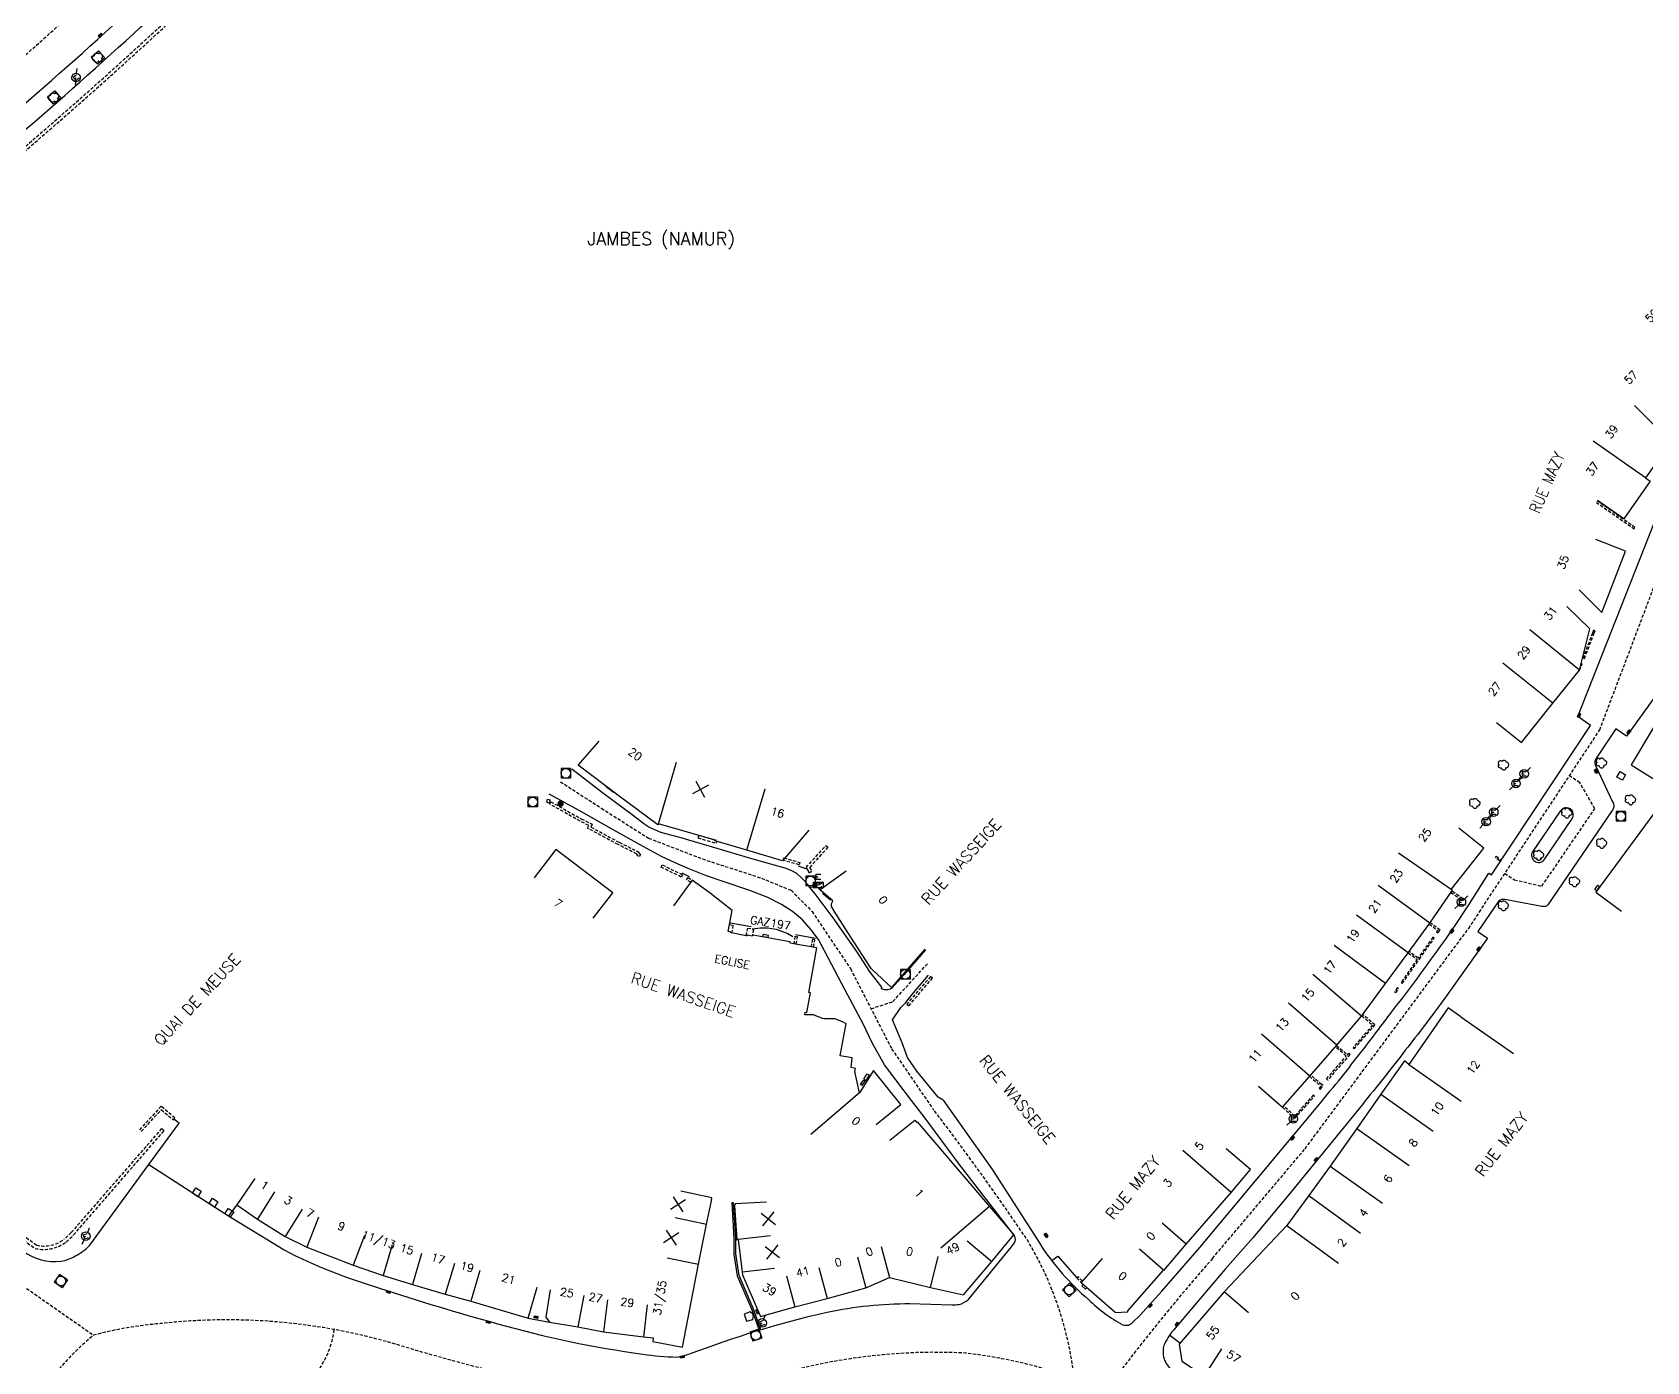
# Model space of a CAD drawing. Header units: millimetres. Extents: x 185000 to 186002, y 127000 to 128000.
# Drawn here: x 185367.4 to 185619.6, y 127562.5 to 127770 of the extents above; entities that cross this region are included whole.
import ezdxf
from ezdxf.enums import TextEntityAlignment as Align

# ---------------------------------------------------------------- set-up
doc = ezdxf.new("R2010")
doc.units = ezdxf.units.MM
doc.linetypes.add('DASHED', pattern=[0.75, 0.5, -0.25])
doc.layers.get('0').update_dxf_attribs({"linetype": 'CONTINUOUS'})
for name, color, linetype in [('W0001', 6, 'DASHED'), ('W0008', 7, 'CONTINUOUS'), ('W0100', 7, 'CONTINUOUS'), ('W0105', 7, 'CONTINUOUS'), ('W0112', 1, 'DASHED'), ('W0300', 7, 'CONTINUOUS'), ('W0334', 7, 'CONTINUOUS'), ('W0400', 7, 'CONTINUOUS'), ('W0420', 7, 'CONTINUOUS'), ('W0430', 7, 'CONTINUOUS'), ('W0471', 7, 'CONTINUOUS'), ('W0980', 7, 'CONTINUOUS'), ('W0984', 7, 'CONTINUOUS'), ('W0989', 7, 'CONTINUOUS'), ('W0991', 7, 'CONTINUOUS'), ('W1102', 7, 'CONTINUOUS'), ('W1473', 7, 'CONTINUOUS')]:
    doc.layers.add(name, color=color, linetype=linetype)
doc.styles.get("Standard").update_dxf_attribs({"font": 'romans.shx', "width": 0.85})

# ---------------------------------------------------------------- blocks, each defined once
blk = doc.blocks.new('T471')
for p, q in [((-0.333334, 0.333334), (-0.333334, -0.333334)), ((-0.333334, 0.333334), (0.333334, 0.333334)), ((-0.333334, 0), (0, 0)), ((0.500001, 0.500001), (1.000002, 1.000002)), ((-0.500001, -0.500001), (-1.000002, -1.000002)), ((-0.333334, -0.333334), (0.333334, -0.333334))]:
    blk.add_line(p, q)
blk.add_ellipse((0, 0), major_axis=(0.471405, 0.471405), ratio=1, start_param=5.4977871438, end_param=11.780972451)
blk = doc.blocks.new('T400')
for p, q in [((-0.15, 0.3), (0.15, 0.3)), ((-0.15, -0.25), (-0.15, 0.3)), ((-0.15, 0.15), (0.15, 0.15)), ((-0.15, 0), (0.15, 0)), ((0.15, 0.3), (0.15, -0.25)), ((-0.15, -0.15), (0.15, -0.15)), ((-0.15, -0.25), (-0.15, -0.3)), ((-0.15, -0.3), (0.15, -0.3)), ((0.15, -0.3), (0.15, -0.25))]:
    blk.add_line(p, q)
blk = doc.blocks.new('T300')
for p, q in [((-0.8, 0.51), (-0.86, 0.34)), ((-0.86, 0.34), (-0.86, 0.17)), ((-0.86, 0.17), (-0.74, 0.06)), ((-0.69, 0.63), (-0.8, 0.51)), ((-0.8, -0.06), (-0.74, 0.06)), ((-0.74, 0.06), (-0.69, 0.11)), ((-0.57, 0.69), (-0.69, 0.63)), ((-0.46, 0.69), (-0.57, 0.69)), ((-0.29, 0.63), (-0.46, 0.69)), ((-0.29, 0.63), (-0.17, 0.74)), ((-0.23, 0.57), (-0.29, 0.63)), ((-0.17, 0.74), (-0.06, 0.8)), ((-0.06, 0.8), (0.06, 0.8)), ((0.06, 0.8), (0.23, 0.74)), ((0.23, 0.74), (0.34, 0.63)), ((0.34, 0.63), (0.4, 0.51)), ((0.46, 0.46), (0.34, 0.46)), ((0.4, 0.51), (0.4, 0.46)), ((0.57, 0.4), (0.46, 0.46)), ((0.57, 0.4), (0.69, 0.29)), ((0.69, 0.29), (0.74, 0.17)), ((0.74, 0.06), (0.69, -0.17)), ((0.74, 0.17), (0.74, 0.06)), ((-0.8, -0.17), (-0.8, -0.06)), ((-0.8, -0.23), (-0.8, -0.17)), ((-0.74, -0.34), (-0.8, -0.23)), ((-0.69, -0.4), (-0.74, -0.34)), ((-0.51, -0.46), (-0.69, -0.4)), ((-0.4, -0.46), (-0.51, -0.46)), ((-0.4, -0.46), (-0.34, -0.46)), ((-0.34, -0.46), (-0.34, -0.4)), ((-0.34, -0.51), (-0.34, -0.46)), ((-0.29, -0.63), (-0.34, -0.51)), ((-0.17, -0.74), (-0.29, -0.63)), ((-0.06, -0.8), (-0.17, -0.74)), ((0.06, -0.8), (-0.06, -0.8)), ((0.17, -0.74), (0.06, -0.8)), ((0.23, -0.69), (0.17, -0.74)), ((0.29, -0.46), (0.23, -0.46)), ((0.29, -0.63), (0.23, -0.69)), ((0.46, -0.4), (0.29, -0.46)), ((0.34, -0.51), (0.29, -0.63)), ((0.34, -0.51), (0.34, -0.46)), ((0.57, -0.34), (0.46, -0.4)), ((0.63, -0.29), (0.57, -0.34)), ((0.69, -0.17), (0.63, -0.29))]:
    blk.add_line(p, q)
blk = doc.blocks.new('t112o')
at = {"color": 0, "linetype": 'Continuous'}
for p, q in [((-0.5, 0.5), (0.5, 0.5)), ((-0.5, -0.5), (-0.5, 0.5)), ((0.5, 0.5), (0.5, -0.5)), ((0.5, -0.5), (-0.5, -0.5))]:
    blk.add_line(p, q, dxfattribs=at)
blk = doc.blocks.new('T420')
for p, q in [((0.75, 0.75), (-0.75, 0.75)), ((-0.75, 0.75), (-0.75, -0.75)), ((0.75, 0.75), (0.75, -0.75)), ((0.75, -0.75), (-0.75, -0.75))]:
    blk.add_line(p, q)
blk.add_ellipse((0, 0), major_axis=(-0.53, 0.53), ratio=1, start_param=3.926991, end_param=10.210176)
blk = doc.blocks.new('t991o')
at = {"color": 0, "linetype": 'Continuous'}
for p, q in [((-1, 1), (1, -1)), ((-1, -1), (1, 1))]:
    blk.add_line(p, q, dxfattribs=at)
blk = doc.blocks.new('T430')
at = {"flags": 128}
for points in [[(0.8, 0.8), (-0.8, 0.8)], [(-0.8, 0.8), (-0.8, 0)], [(0.8, 0.8), (-0.8, 0)], [(-0.8, 0), (0.8, 0)], [(-0.4, 2.1), (0.4, 2.1)], [(-0.4, 2.1), (-0.4, 1.3)], [(-0.4, 1.7), (0, 1.7)], [(-0.4, 1.3), (0.4, 1.3)], [(0.8, 0), (0.8, 0.8)]]:
    blk.add_lwpolyline(points, dxfattribs=at)
blk = doc.blocks.new('T1473')
at = {"color": 0, "linetype": 'Continuous', "const_width": 0.5, "flags": 128}
blk.add_lwpolyline([(-0.25, 0, 1), (0.25, 0, 1)], format="xyb", close=True, dxfattribs=at)

msp = doc.modelspace()

# ---------------------------------------------------------------- linework, layer by layer
at = {"layer": 'W0001'}
for points in [[(185551.8, 127578.6), (185566.26, 127595.71), (185591.82, 127630.13), (185612.29, 127661.12), (185636.43, 127724.75), (185649.69, 127760.94), (185653.36, 127770.4), (185657.14, 127778.09), (185660.69, 127783.76), (185666.02, 127790.39), (185670.87, 127795.83), (185677.85, 127803.04), (185697.02, 127819.48), (185729.45, 127843.25), (185788.85, 127886.9), (185798.2, 127892.93), (185831.93, 127914.57), (185850.27, 127926.87), (185866.13, 127938.82), (185895.71, 127962.12), (185943.16, 127999.35)], [(185449.95, 127653.03), (185456.36, 127648.88), (185463.71, 127644.22), (185472.12, 127640.98), (185481.34, 127637.97), (185485.97, 127636.07), (185489.26, 127632.78), (185495.23, 127623.85), (185501.68, 127611.33), (185508.24, 127601.76)], [(185597.49, 127638.71), (185598.97, 127637.73), (185603.25, 127636.71), (185611.51, 127648.81), (185609.2, 127652.88), (185607.57, 127653.96)], [(185498.46, 127617.59), (185501.88, 127618.7), (185507.35, 127624.7)]]:
    msp.add_lwpolyline(points, dxfattribs=at)
msp.add_lwpolyline([(185257.85, 127683.7, -0.043816), (185285.59, 127707.46, -0.003371), (185324.56, 127734.95, 0.017269), (185357.31, 127758.66, 0.015599), (185394.64, 127792.61, 0.003504), (185434.23, 127829.74, 0.003504)], format="xyb", dxfattribs=at)
at = {"layer": 'W0001', "flags": 128}
msp.add_lwpolyline([(185300.61, 127620.96), (185339.42, 127592.98), (185355.03, 127581.93), (185377.02, 127566.61)], dxfattribs=at)
for points in [[(185530.2, 127559.92, 0.108498), (185522.8, 127581.59, 0.01428), (185508.32, 127601.71, 0.01428)], [(185551.8, 127578.6, 0.019098), (185535.14, 127558.03)], [(185681.41, 127437.75, -0.000431), (185655.46, 127459.93, -0.002226), (185624.38, 127486.49, -0.000324), (185589.24, 127516.55, 0.000703), (185581.09, 127523.57), (185568.55, 127534.28, 0.028219), (185542.2, 127554.66, 0.093909), (185513.21, 127563.82, 0.113768), (185473.07, 127556.66, -0.161836), (185463.92, 127555.91, -0.03366), (185424.21, 127565.19, 0.100641), (185387.49, 127568.42, 0.044105), (185377.02, 127566.61, 0.154022), (185363.32, 127545.78), (185363.32, 127545.78)], [(185397.29, 127555.38, 0.441134), (185414.62, 127567.49, 0.441134)]]:
    msp.add_lwpolyline(points, format="xyb", dxfattribs=at)
at = {"layer": 'W0008'}
msp.add_line((185488.95, 127636.57), (185490.07, 127636.74), dxfattribs=at)
for points in [[(185262.59, 127679.83, -0.043774), (185288.93, 127702.87, -0.003365), (185327.77, 127730.26, 0.017306), (185360.9, 127754.25, 0.01562), (185398.55, 127788.49, 0.0035), (185438.03, 127825.58, 0.0035)], [(185509.71, 127603.28), (185517.42, 127592.42), (185524.81, 127580.9, 0.070704), (185532.45, 127572.16, 0.077628), (185537.82, 127568.24, 0.310971), (185539.38, 127568.63), (185540.47, 127569.68), (185543.9, 127573.5), (185549.81, 127580.3)], [(185365.99, 127579.74, 0.185227), (185371.92, 127578.15, 0.093362), (185374.17, 127578.98, 0.078602), (185376.41, 127580.65), (185376.41, 127580.65), (185385.65, 127593.25), (185394.74, 127587.4), (185398.11, 127585.25), (185406.77, 127579.92, 0.047683), (185421.7, 127573.97, 0.01333), (185440.11, 127568.4, 0.035486), (185462.81, 127563.65, 0.034877), (185468.11, 127563.2, 0.038734), (185470.1, 127563.67, -0.034542), (185491.6, 127570.22, -0.0491), (185504.54, 127571.55), (185511.09, 127571.35, 0.023007), (185512.17, 127571.41, 0.123856), (185513.63, 127572.15), (185513.63, 127572.15), (185520.42, 127580.39, 0.065932), (185520.99, 127581.29, 0.192075), (185520.78, 127582.28), (185520.78, 127582.28), (185512.22, 127593.3), (185506.77, 127600.69)], [(185553.79, 127576.89), (185549.33, 127571.69), (185545.7, 127567.41, 0.076941), (185544.16, 127564.89, 0.099842), (185544.16, 127563.19, 0.151075), (185545.24, 127561.39), (185547.38, 127559.95), (185552.44, 127556.64, -0.033729), (185568.54, 127544.08, -0.002195), (185594.11, 127522.22, 0.000324), (185629.25, 127492.16, 0.002229), (185660.31, 127465.62, 0.00043), (185686.17, 127443.52, 0.00043)]]:
    msp.add_lwpolyline(points, format="xyb", dxfattribs=at)
at = {"layer": 'W0008', "flags": 128}
for points in [[(185549.81, 127580.3), (185568.51, 127602.69, 0.0089), (185575.18, 127611, 0.0025), (185579.77, 127617.06, 0.0208), (185591.85, 127633.8), (185594.98, 127638.77), (185595.4, 127638.47), (185610.84, 127661.81), (185608.85, 127663.2), (185632.12, 127722.2)], [(185643.58, 127697.77), (185616.46, 127660.13), (185614.83, 127661.29), (185611.7, 127656.62, 0.1142), (185611.51, 127656.04, 0.1081), (185611.64, 127655.56), (185614.28, 127649.91, -0.1336), (185614.5, 127649.09, -0.1192), (185614.24, 127648.51), (185604.2, 127633.78, -0.2118), (185603.69, 127633.55, -0.0737), (185603.23, 127633.56), (185597.45, 127634.62, 0.1323), (185596.84, 127634.57, 0.1533), (185596.41, 127634.25), (185593.23, 127629.64), (185594.74, 127628.59), (185587.84, 127618.88, -0.0113), (185581.92, 127611.11, -0.0057), (185575.24, 127602.65), (185564.07, 127589), (185558.14, 127581.84), (185553.79, 127576.89)]]:
    msp.add_lwpolyline(points, format="xyb", dxfattribs=at)
at = {"layer": 'W0008'}
for points in [[(185506.95, 127626.79), (185503.57, 127622.86), (185501.73, 127620.8), (185501.48, 127620.66), (185501.05, 127620.54), (185500.57, 127620.55), (185500.07, 127620.68), (185500.14, 127620.94), (185499.24, 127622.08), (185498.33, 127623.28), (185496.24, 127626.51), (185492.52, 127631.8), (185489.71, 127635.52), (185488.91, 127636.53), (185488.28, 127637.36), (185487.61, 127638.03), (185486.85, 127638.68), (185485.98, 127639.15), (185485.04, 127639.52), (185484.11, 127639.81), (185480.19, 127640.9), (185475.98, 127642.12), (185468.6, 127644.3), (185465.61, 127645.12), (185464.67, 127645.49), (185463.77, 127645.93), (185462.97, 127646.47), (185461.33, 127647.69), (185456.49, 127651.31), (185451.7, 127654.97)], [(185506.77, 127600.69), (185504.77, 127603.27), (185502.33, 127606.46), (185500.56, 127608.81), (185498.64, 127612.26), (185497.23, 127615.2), (185494.41, 127620.49), (185490.68, 127627.6), (185490.26, 127628.39), (185489.11, 127629.89), (185487.78, 127631.44), (185486.21, 127632.77), (185484.48, 127633.87), (185482.32, 127634.93), (185479.54, 127636.02), (185475.22, 127637.49), (185472.78, 127638.34), (185469.92, 127639.5), (185467.86, 127640.36), (185465.75, 127641.33), (185462.84, 127642.91), (185458.28, 127645.44), (185452.88, 127648.56), (185448.2, 127651.08)], [(185480.02, 127630.05), (185481.14, 127630.21), (185482.31, 127630.2), (185483.66, 127629.99), (185485.45, 127629.35), (185486.23, 127628.87)], [(185503.1, 127617.76), (185503.89, 127618.58), (185504.84, 127619.73), (185507.43, 127622.8)], [(185509.71, 127603.28), (185508.94, 127603.78), (185505.62, 127607.84), (185504.14, 127609.96), (185503.3, 127612.25), (185501.84, 127615.83), (185503.11, 127617.79)], [(185385.65, 127593.25), (185390.36, 127599.71), (185389.57, 127600.32)]]:
    msp.add_lwpolyline(points, dxfattribs=at)
at = {"layer": 'W0008', "flags": 128}
msp.add_lwpolyline([(185607.92, 127647.17, 1.0942), (185606.11, 127648.41), (185601.79, 127642.08, 0.9078), (185603.62, 127640.81)], format="xyb", close=True, dxfattribs=at)
at = {"layer": 'W0100'}
for p, q in [((185589.28, 127636.07), (185589.08, 127636.21)), ((185481.55, 127628.81), (185481.61, 127629.17)), ((185482.4, 127628.68), (185481.55, 127628.81)), ((185497.1, 127605.58), (185497.55, 127606.25)), ((185497.55, 127606.25), (185497.29, 127606.42)), ((185497.34, 127606.58), (185497.7, 127606.38)), ((185497.7, 127606.38), (185498.23, 127607.21))]:
    msp.add_line(p, q, dxfattribs=at)
for points in [[(185617.72, 127711.75), (185621.26, 127708.23), (185625.13, 127712.12), (185621.59, 127715.64)], [(185622.76, 127705.16), (185622.76, 127705.16), (185619.46, 127700.46), (185620.18, 127699.96), (185616.06, 127694.07), (185611.96, 127696.94)], [(185609.09, 127683), (185612.61, 127679.45), (185616.34, 127689.05), (185611.68, 127690.86)], [(185596.17, 127662.25), (185600.08, 127659.14), (185604.99, 127665.3), (185609.14, 127670.44), (185610.77, 127676.91), (185607.17, 127680.37)], [(185631.97, 127670.59), (185627.68, 127673.16), (185617.18, 127655.64), (185621.39, 127653.06), (185624.01, 127657.32)], [(185488.72, 127645.47), (185484.63, 127640.69), (185479.08, 127642.34), (185474.29, 127643.74), (185474.32, 127643.84), (185465.27, 127646.47), (185465.14, 127646.32), (185459.11, 127650.79), (185452.72, 127655.59), (185455.97, 127659.34)], [(185626.38, 127647.26), (185622.36, 127650.24), (185611.66, 127635.8), (185615.68, 127632.82)], [(185455.07, 127631.71), (185458.11, 127635.68), (185449.22, 127642.47), (185445.83, 127638.03)], [(185499.26, 127599.49), (185503.14, 127602.65), (185498.85, 127607.92), (185496.68, 127604.43), (185495.92, 127607.8), (185496.01, 127608.23), (185495.36, 127608.39), (185495.52, 127609.9), (185493.63, 127610.25), (185494.57, 127615.26), (185494.29, 127615.31), (185494.24, 127615.44), (185492.81, 127616.02), (185491.21, 127615.99), (185490.89, 127616.07), (185489.45, 127616.62), (185488.14, 127616.62), (185488.19, 127617.04), (185488.44, 127617.01), (185489.02, 127620.05), (185488.77, 127620.09), (185490.02, 127627.1), (185486.68, 127627.66), (185485.86, 127627.81), (185485.89, 127627.94), (185485.78, 127627.97), (185485.79, 127628.04), (185480.06, 127629.06), (185480.05, 127629.01), (185479.92, 127629.03), (185479.9, 127628.91), (185479.13, 127629.07), (185479.11, 127628.96), (185478.98, 127628.96), (185476.68, 127629.42), (185476.55, 127629.43), (185476.58, 127629.55), (185476.12, 127629.64), (185476.79, 127632.92), (185473.32, 127635.65), (185470.54, 127637.67), (185467.6, 127633.63)], [(185506.84, 127626.87), (185501.68, 127620.91), (185498.71, 127623.66), (185498.49, 127623.86), (185498.29, 127624.16), (185495.33, 127628.77), (185492.83, 127632.65), (185492.43, 127633.28), (185492.29, 127633.56), (185492.27, 127633.73), (185492.3, 127633.97), (185492.37, 127634.22), (185492.49, 127634.43), (185490.66, 127635.98), (185490.52, 127636.18), (185494.58, 127639.09)], [(185482.4, 127628.68), (185482.46, 127629.04), (185481.61, 127629.17)], [(185497.34, 127606.58), (185497.87, 127607.42), (185498.23, 127607.21)], [(185497.1, 127605.58), (185496.84, 127605.75), (185497.29, 127606.42)], [(185501.38, 127597.07), (185505.3, 127600.17), (185505.55, 127599.85), (185505.65, 127599.94), (185516.96, 127586.72), (185520.77, 127582.28)], [(185402.22, 127591.07), (185399.38, 127586.95), (185402.62, 127584.72), (185406.96, 127582.03), (185410.34, 127580.33), (185417.56, 127577.52), (185422.24, 127575.91), (185426.82, 127574.54), (185431.95, 127573.02), (185435.94, 127571.91), (185444.92, 127569.29), (185446.32, 127574.08)], [(185448.35, 127573.68), (185447.65, 127569.4), (185448.23, 127568.63), (185452.65, 127567.91), (185456.68, 127567.14), (185462.9, 127566.37), (185464.45, 127566.18), (185464.38, 127565.63), (185469.01, 127564.73), (185471.51, 127577.71), (185472.77, 127583.95), (185473.54, 127587.57), (185473.59, 127588.05), (185468.75, 127589.08)], [(185482.13, 127587.4), (185477.24, 127587.1), (185477.15, 127586.85), (185477.48, 127581.5), (185477.68, 127581.53), (185478.31, 127576.43), (185478.36, 127576.01), (185481.22, 127569.55), (185486.55, 127571.03), (185491.62, 127572.36), (185497.65, 127573.99), (185501.33, 127575.63), (185507.77, 127574.06), (185512.92, 127572.92), (185517.31, 127578.12), (185520.77, 127582.28)], [(185534.58, 127578.59), (185531.29, 127574.82), (185536.55, 127570.24), (185536.56, 127570.14), (185538.6, 127570.25), (185538.6, 127570.4), (185544.15, 127576.76), (185544.21, 127576.72), (185547.7, 127580.83)], [(185553.63, 127573.37), (185546.59, 127565.22), (185546.99, 127562.56), (185550.52, 127560.27), (185554.23, 127557.88), (185559.26, 127554.59), (185563.05, 127551.36), (185567.85, 127547.31), (185571.79, 127543.98), (185575.02, 127547.79)]]:
    msp.add_lwpolyline(points, dxfattribs=at)
at = {"layer": 'W0100', "flags": 128}
for points in [[(185589.08, 127636.21), (185594.19, 127642.65), (185590.27, 127645.76)], [(185558.99, 127605.48), (185562.76, 127602.2), (185566.99, 127607.06), (185571.2, 127611.91), (185575.06, 127616.42), (185578.85, 127621.51), (185582.36, 127626.3), (185585.75, 127630.94), (185589.28, 127636.07)], [(185590.61, 127616.32), (185588.64, 127617.7), (185582.46, 127608.89), (185581.81, 127609.47), (185578.12, 127604.24), (185574.34, 127598.88), (185570.19, 127593.01), (185566.86, 127588.44), (185563.42, 127583.74), (185553.63, 127573.37)], [(185547.7, 127580.83), (185554.73, 127588.9), (185557.75, 127592.5), (185553.92, 127595.71)]]:
    msp.add_lwpolyline(points, dxfattribs=at)
at = {"layer": 'W0100'}
for points in [[(185611.78, 127636.01), (185611.51, 127636.21), (185611.99, 127636.88), (185612.26, 127636.68)], [(185531.58, 127574.54), (185531.38, 127574.3), (185531.95, 127573.78), (185532.15, 127574.02)], [(185478.99, 127568.77), (185479.99, 127569.06), (185480.11, 127569.59), (185480.07, 127569.74), (185480.01, 127569.89), (185479.59, 127570.24), (185478.62, 127569.88)], [(185480.39, 127570.52), (185480.66, 127569.93), (185480.91, 127570.02), (185480.64, 127570.62)]]:
    msp.add_lwpolyline(points, close=True, dxfattribs=at)
at = {"layer": 'W0105'}
for p, q in [((185447.86, 127650.32), (185447.76, 127649.84)), ((185468.93, 127638.78), (185470.06, 127638.25)), ((185479.72, 127630.35), (185476.49, 127630.95)), ((185489.76, 127628.57), (185486.64, 127629.1))]:
    msp.add_line(p, q, dxfattribs=at)
for points in [[(185447.85, 127650.32), (185448.33, 127650.22), (185448.2, 127649.7), (185447.76, 127649.83)], [(185458.34, 127651.38), (185458.17, 127651.41), (185457.14, 127652.16), (185457.1, 127652.32)], [(185488.45, 127639.54), (185488.3, 127639.43), (185487.13, 127639.84)], [(185490.93, 127635.78), (185490.94, 127635.59), (185492.08, 127634.62), (185492.22, 127634.65)]]:
    msp.add_lwpolyline(points, dxfattribs=at)
at = {"layer": 'W0112'}
for p, q in [((185471.42, 127644.25), (185474.3, 127643.42)), ((185474.3, 127643.42), (185474.39, 127643.7)), ((185488.33, 127639.65), (185491.42, 127643.07)), ((185462.3, 127641.79), (185462.46, 127641.7)), ((185484.72, 127640.75), (185484.82, 127641.14)), ((185487.24, 127640.05), (185484.72, 127640.75)), ((185465.83, 127640.05), (185468.99, 127638.51)), ((185468.99, 127638.51), (185468.81, 127638.15)), ((185469.87, 127638.07), (185470.54, 127637.67)), ((185470.54, 127637.67), (185470.34, 127637.32)), ((185489.88, 127637.09), (185490.21, 127637.32)), ((185490.51, 127636.17), (185489.88, 127637.09)), ((185486.58, 127628.88), (185486.39, 127627.76)), ((185486.39, 127627.76), (185486.78, 127627.7)), ((185489.31, 127628.43), (185489.09, 127627.32)), ((185489.09, 127627.32), (185489.48, 127627.24)), ((185507.75, 127622.6), (185504.03, 127618.3)), ((185504.03, 127618.3), (185504.34, 127618.04))]:
    msp.add_line(p, q, dxfattribs=at)
for points in [[(185272.57, 127681.88), (185274.22, 127683.59, -0.025708), (185292.21, 127698.34, -0.003359), (185330.93, 127725.64, 0.017341), (185364.44, 127749.91, 0.01564), (185402.4, 127784.42, 0.003495), (185442, 127821.25, 0.003495)], [(185273.88, 127683.97, -0.025712), (185291.92, 127698.75, -0.00336), (185330.65, 127726.06, 0.017338), (185364.12, 127750.31, 0.015638), (185402.05, 127784.79, 0.003496), (185441.55, 127821.72, 0.003496)], [(185303.99, 127625.75), (185326.44, 127609.36), (185342.2, 127598.21), (185358.07, 127587.05), (185367.89, 127580.16, 0.22543), (185372.74, 127581.17), (185373.9, 127582.26), (185388.03, 127598.53), (185387.64, 127598.88), (185373.52, 127582.63), (185372.4, 127581.58, -0.219213), (185368.11, 127580.65), (185358.37, 127587.48), (185342.5, 127598.64), (185326.74, 127609.79), (185304.28, 127626.16)]]:
    msp.add_lwpolyline(points, format="xyb", dxfattribs=at)
for points in [[(185611.76, 127696.65), (185617.65, 127692.53), (185617.79, 127692.73), (185611.91, 127696.86)], [(185609.15, 127670.44), (185609.57, 127671.41), (185609.41, 127671.48)], [(185609.14, 127670.44), (185609.15, 127670.44)], [(185453, 127646.88), (185448.25, 127649.56), (185448.44, 127649.91)], [(185448.44, 127649.91), (185453.19, 127647.23), (185454.9, 127646.39), (185454.7, 127645.94), (185459.13, 127643.57), (185462.11, 127642.07), (185462.2, 127641.93), (185462.3, 127641.79)], [(185462.46, 127641.7), (185462.27, 127641.35), (185462.03, 127641.48), (185461.86, 127641.71), (185461.83, 127641.76), (185458.95, 127643.22), (185454.19, 127645.76), (185454.38, 127646.2), (185453, 127646.88)], [(185474.04, 127643.91), (185471.54, 127644.63), (185471.42, 127644.25)], [(185474.39, 127643.7), (185474.02, 127643.83), (185474.04, 127643.91)], [(185491.42, 127643.07), (185491.72, 127642.81), (185488.84, 127639.61), (185489.23, 127639.03), (185489.17, 127638.99)], [(185484.82, 127641.14), (185487.35, 127640.43), (185487.24, 127640.05)], [(185468.81, 127638.15), (185465.66, 127639.69), (185465.83, 127640.05)], [(185470.34, 127637.32), (185469.66, 127637.72), (185469.87, 127638.07)], [(185488.83, 127638.77), (185488.62, 127639.1), (185488.68, 127639.14), (185488.33, 127639.65)], [(185489.17, 127638.99), (185489.17, 127638.99), (185488.83, 127638.77)], [(185490.21, 127637.32), (185490.84, 127636.4), (185490.51, 127636.17)], [(185589.05, 127635.74), (185590.81, 127634.53), (185590.95, 127634.74), (185589.2, 127635.94)], [(185476.36, 127630.74), (185476.89, 127630.61), (185476.68, 127629.43)], [(185478.98, 127628.97), (185479.2, 127630.18), (185479.99, 127630.08), (185479.97, 127629.94), (185480.1, 127629.94), (185479.92, 127629.02)], [(185585.65, 127630.8), (185587, 127629.82), (185586.81, 127629.6), (185587, 127629.44), (185587.37, 127629.86), (185585.8, 127631)], [(185486.78, 127627.7), (185486.97, 127628.81), (185486.58, 127628.88)], [(185489.48, 127627.24), (185489.7, 127628.35), (185489.31, 127628.43)], [(185582.37, 127626.31), (185583.78, 127625.29), (185581.25, 127621.66), (185581.45, 127621.52), (185584.13, 127625.34), (185586.43, 127628.6), (185586.23, 127628.75), (185583.92, 127625.49), (185582.52, 127626.51)], [(185504.34, 127618.04), (185508.05, 127622.34), (185507.75, 127622.6)], [(185575.12, 127616.49), (185576.81, 127615.03), (185573.75, 127611.49), (185573.93, 127611.33), (185577.17, 127615.06), (185575.27, 127616.69)], [(185571.16, 127611.86), (185572.87, 127610.38), (185573.08, 127610.62), (185573.27, 127610.46), (185569.81, 127606.44), (185569.62, 127606.61), (185572.7, 127610.19), (185570.99, 127611.67)], [(185566.96, 127607.03), (185568.71, 127605.51), (185568.47, 127605.19), (185568.68, 127605.04), (185569.09, 127605.61), (185568.89, 127605.76), (185568.86, 127605.72), (185567.13, 127607.22)], [(185562.76, 127602.2), (185564.63, 127600.45), (185567.74, 127603.93), (185567.55, 127604.1), (185564.62, 127600.81), (185562.93, 127602.39)], [(185384.47, 127598.42), (185387.59, 127601.83), (185389.48, 127600.21), (185389.73, 127600.5), (185387.56, 127602.36), (185384.19, 127598.67)], [(185531.49, 127575.05), (185530.82, 127575.78), (185530.6, 127575.58), (185531.29, 127574.82)]]:
    msp.add_lwpolyline(points, dxfattribs=at)
for points in [[(185611.33, 127676.69), (185611.15, 127676.23), (185609.68, 127672.37), (185609.91, 127672.28), (185611.38, 127676.13), (185611.56, 127676.59)], [(185596.62, 127640.69), (185596, 127641.2), (185596.16, 127641.4), (185596.78, 127640.88)], [(185580.45, 127620.1), (185580.87, 127620.67), (185580.67, 127620.82), (185580.25, 127620.25)]]:
    msp.add_lwpolyline(points, close=True, dxfattribs=at)
at = {"layer": 'W0334'}
msp.add_lwpolyline([(185272.54, 127685.34, -0.025825), (185290.76, 127700.34, -0.003362), (185329.53, 127727.69, 0.017326), (185362.87, 127751.83, 0.015631), (185400.69, 127786.22, 0.003497), (185440.13, 127823.27, 0.003497)], format="xyb", dxfattribs=at)
for points in [[(185378.78, 127766.04), (185377.64, 127765.05), (185376.66, 127766.17), (185377.8, 127767.16)], [(185371.92, 127759.78), (185370.74, 127758.83), (185369.8, 127759.98), (185370.98, 127760.93)], [(185481.2, 127567.62), (185480.07, 127570.84), (185477.84, 127575.95), (185477.35, 127579.3), (185477.34, 127581.76), (185477, 127587.27), (185476.7, 127587.25), (185477.04, 127581.75), (185477.05, 127579.28), (185477.55, 127575.87), (185479.8, 127570.73), (185480.92, 127567.53)]]:
    msp.add_lwpolyline(points, close=True, dxfattribs=at)
for points in [[(185399.38, 127586.95), (185398.11, 127585.25)], [(185526.69, 127578.26), (185527.66, 127578.97), (185530.6, 127575.58)], [(185444.92, 127569.29), (185448.23, 127568.63)], [(185546.72, 127565.37), (185545.11, 127566.63)]]:
    msp.add_lwpolyline(points, dxfattribs=at)
at = {"layer": 'W1102'}
for p, q in [((185619.46, 127700.46), (185611.27, 127706.2)), ((185609.14, 127670.44), (185601.36, 127676.73)), ((185604.99, 127665.3), (185597.16, 127671.53)), ((185465.27, 127646.47), (185468.07, 127656.07)), ((185479.08, 127642.34), (185481.94, 127651.93)), ((185589.08, 127636.21), (185580.84, 127641.88)), ((185585.75, 127630.94), (185577.67, 127636.83)), ((185582.36, 127626.3), (185574.3, 127632.21)), ((185578.85, 127621.51), (185570.83, 127627.48)), ((185575.06, 127616.42), (185567.48, 127622.93)), ((185571.2, 127611.91), (185563.65, 127618.47)), ((185590.61, 127616.32), (185598.8, 127610.59)), ((185566.99, 127607.06), (185559.44, 127613.62)), ((185582.46, 127608.89), (185590.65, 127603.15)), ((185496.68, 127604.43), (185489.08, 127597.93)), ((185578.12, 127604.24), (185586.29, 127598.47)), ((185574.34, 127598.88), (185582.5, 127593.11)), ((185554.73, 127588.9), (185547.15, 127595.42)), ((185570.19, 127593.01), (185578.36, 127587.24)), ((185405.26, 127588.97), (185402.62, 127584.72)), ((185566.86, 127588.44), (185574.94, 127582.55)), ((185409.59, 127586.3), (185406.96, 127582.03)), ((185412.16, 127585.01), (185410.34, 127580.33)), ((185467.88, 127584.99), (185472.77, 127583.95)), ((185516.96, 127586.72), (185509.36, 127580.22)), ((185419.35, 127582.19), (185417.56, 127577.52)), ((185563.42, 127583.74), (185571.49, 127577.84)), ((185423.68, 127580.71), (185422.24, 127575.91)), ((185482.74, 127582.14), (185477.68, 127581.53)), ((185500.02, 127580.45), (185501.33, 127575.63)), ((185513.47, 127581.33), (185517.31, 127578.12)), ((185428.23, 127579.34), (185426.82, 127574.54)), ((185433.41, 127577.81), (185431.95, 127573.02)), ((185466.61, 127578.7), (185471.51, 127577.71)), ((185490.32, 127577.18), (185491.62, 127572.36)), ((185496.34, 127578.82), (185497.65, 127573.99)), ((185437.34, 127576.71), (185435.94, 127571.91)), ((185483.37, 127577.04), (185478.31, 127576.43)), ((185485.28, 127575.86), (185486.55, 127571.03)), ((185453.59, 127572.82), (185452.65, 127567.91)), ((185457.3, 127572.11), (185456.68, 127567.14)), ((185557.42, 127570.1), (185553.63, 127573.37)), ((185463.51, 127571.35), (185462.9, 127566.37)), ((185553.23, 127564.47), (185550.52, 127560.27))]:
    msp.add_line(p, q, dxfattribs=at)
at = {"layer": 'W1102', "flags": 128}
for points in [[(185547.7, 127580.83), (185543.94, 127584.12)], [(185544.15, 127576.76), (185540.39, 127580.05)], [(185507.77, 127574.06), (185508.96, 127578.91)]]:
    msp.add_lwpolyline(points, dxfattribs=at)

# ---------------------------------------------------------------- block references
at = {"layer": 'W0112'}
for p, rotation in [((185615.65, 127653.93), 330.5592502013114), ((185393.14, 127588.92), 327.249065560922), ((185395.75, 127587.3), 327.249065560922), ((185398.21, 127585.71), 327.249065560922)]:
    msp.add_blockref('t112o', p, dxfattribs=dict(at, rotation=rotation))
at = {"layer": 'W0300'}
for p, rotation in [((185377.74, 127766.09), 41.0069335178574), ((185370.88, 127759.87), 38.93027768885759)]:
    msp.add_blockref('T300', p, dxfattribs=dict(at, rotation=rotation))
for p in [(185597.3, 127655.61), (185612.59, 127655.94), (185592.8, 127649.63), (185617.14, 127650.19), (185607.18, 127648.13), (185612.63, 127643.39), (185602.78, 127641.52), (185608.38, 127637.4), (185597.27, 127633.65)]:
    msp.add_blockref('T300', p, dxfattribs=at)
at = {"layer": 'W0400'}
for p, rotation in [((185378.06, 127769.59), 131.8456276845623), ((185609.06, 127663.41), 160.3635676535746), ((185616.82, 127660.79), 323.6304022046448), ((185611.72, 127654.64), 203.5299523233436), ((185589.18, 127629.71), 325.3922803461777), ((185593.4, 127626.88), 144.3518871301937), ((185564.28, 127597.41), 319.0544046987486), ((185568, 127594), 139.5142869384547), ((185525.8, 127582.2), 35.30321993209), ((185423.08, 127573.36), 71.04084716357899), ((185446.14, 127569.42), 80.720234884644), ((185542.08, 127571.23), 138.8753395318349), ((185438.69, 127568.64), 74.35956397386202), ((185546.28, 127568.3), 319.727803966177), ((185468.99, 127563.23), 103.166064382639)]:
    msp.add_blockref('T400', p, dxfattribs=dict(at, rotation=rotation))
at = {"layer": 'W0420'}
for p in [(185450.79, 127654.35), (185445.62, 127649.85), (185615.59, 127647.62), (185489, 127637.52), (185503.81, 127622.95)]:
    msp.add_blockref('T420', p, dxfattribs=at)
for p, rotation in [((185371.9, 127575.06), 324.966905041312), ((185529.43, 127573.65), 313.39186721145), ((185480.47, 127566.6), 18.5714233145019)]:
    msp.add_blockref('T420', p, dxfattribs=dict(at, rotation=rotation))
at = {"layer": 'W0430'}
msp.add_blockref('T430', (185490.22, 127636.49), dxfattribs=at)
at = {"layer": 'W0471'}
for p, rotation in [((185374.28, 127762.99), 38.93027768893446), ((185375.8, 127582.07), 20.08867453587), ((185481.45, 127568.52), 21.2160882949546)]:
    msp.add_blockref('T471', p, dxfattribs=dict(at, rotation=rotation))
for p in [(185599.21, 127652.76), (185600.49, 127654.27), (185594.54, 127646.79), (185595.73, 127648.29), (185590.68, 127634.21), (185564.43, 127600.38)]:
    msp.add_blockref('T471', p, dxfattribs=at)
at = {"layer": 'W0991'}
for p, rotation in [((185471.81, 127651.8), 163.1707562253078), ((185468.31, 127587.04), 348.0028924572124), ((185482.43, 127584.77), 6.637975782405193), ((185467.24, 127581.85), 348.6212835756648), ((185483.06, 127579.59), 7.062525212679486)]:
    msp.add_blockref('t991o', p, dxfattribs=dict(at, rotation=rotation))
at = {"layer": 'W1473'}
msp.add_blockref('T1473', (185449.97, 127649.6), dxfattribs=at)

# ---------------------------------------------------------------- texts
at = {"layer": 'W0980'}
msp.add_text('JAMBES (NAMUR)', height=2, dxfattribs=at).set_placement((185465.68, 127737.69), align=Align.MIDDLE)
at = {"layer": 'W0984'}
for s, rotation, p in [('GAZ197', 351.4347, (185482.76, 127631)), ('EGLISE', 348.8295, (185476.79, 127624.9))]:
    msp.add_text(s, height=1.25, rotation=rotation, dxfattribs=at).set_placement(p, align=Align.MIDDLE)
at = {"layer": 'W0989', "width": 0.85}
msp.add_text('RUE MAZY', height=1.75, rotation=66.489, dxfattribs=at).set_placement((185604.03, 127699.73), align=Align.MIDDLE)
at = {"layer": 'W0989'}
for s, rotation, p in [('RUE WASSEIGE', 47.6066, (185512.55, 127640.53)), ('QUAI DE MEUSE', 47.1176, (185393.24, 127618.93)), ('RUE WASSEIGE', 341.1974, (185469.13, 127619.76)), ('RUE WASSEIGE', 309.2433, (185521.31, 127603.43)), ('RUE MAZY', 52.623, (185596.96, 127596.42)), ('RUE MAZY', 50.9814, (185539.36, 127589.66))]:
    msp.add_text(s, height=1.75, rotation=rotation, dxfattribs=at).set_placement(p, align=Align.MIDDLE)
at = {"layer": 'W0991'}
for s, rotation, p in [('59', 45.4266, (185620.47, 127725.8)), ('57', 45.1357, (185617.17, 127716.17)), ('39', 54.9804, (185614.15, 127707.69)), ('37', 54.9804, (185611.16, 127701.89)), ('35', 68.7487, (185606.55, 127687.33)), ('31', 51.9722, (185604.61, 127679.35)), ('29', 51.077, (185600.45, 127673.21)), ('27', 51.4862, (185595.89, 127667.51)), ('20', 323.6276, (185461.62, 127657.32)), ('16', 343.4287, (185483.85, 127648.23)), ('25', 51.5684, (185584.97, 127644.72)), ('23', 55.4541, (185580.52, 127638.33)), ('7', 322.793, (185449.57, 127634.04)), ('0', 306.3514, (185500.36, 127634.56)), ('21', 53.8848, (185577.19, 127633.63)), ('19', 53.7619, (185573.75, 127628.93)), ('17', 53.3524, (185570.14, 127624.03)), ('15', 49.3656, (185566.68, 127619.7)), ('13', 49.0247, (185562.68, 127615.06)), ('11', 49.0247, (185558.46, 127610.2)), ('12', 54.977, (185592.51, 127608.42)), ('10', 54.7668, (185586.91, 127601.95)), ('0', 314.9002, (185496.13, 127600.04)), ('5', 50.0649, (185549.72, 127596.16)), ('8', 54.7668, (185583.17, 127596.66)), ('1', 325.4586, (185403.74, 127590.02)), ('3', 49.3108, (185544.79, 127590.38)), ('6', 54.7668, (185579.21, 127591.04)), ('3', 328.319, (185407.43, 127587.64)), ('1', 310.5364, (185505.99, 127588.78)), ('7', 333.3163, (185410.87, 127585.65)), ('4', 53.8908, (185575.39, 127585.72)), ('9', 338.6043, (185415.75, 127583.6)), ('11/13', 341.0408, (185421.51, 127581.45)), ('0', 48.89, (185542.16, 127582.08)), ('15', 343.2789, (185425.95, 127580.02)), ('0', 24.0211, (185498.18, 127579.64)), ('0', 350.2029, (185504.49, 127579.68)), ('49', 28.1664, (185511.22, 127580.12)), ('2', 53.8374, (185572, 127581.07)), ('17', 343.5554, (185430.82, 127578.57)), ('19', 344.3552, (185435.38, 127577.26)), ('41', 14.6749, (185487.8, 127576.52)), ('0', 15.1604, (185493.33, 127578)), ('21', 343.7199, (185441.83, 127575.4)), ('31/35', 80.1868, (185465.53, 127572.44)), ('39', 328.3974, (185482.61, 127573.71)), ('0', 318.8753, (185537.75, 127575.82)), ('25', 350.6992, (185450.97, 127573.25)), ('27', 349.1204, (185455.44, 127572.47)), ('29', 352.983, (185460.4, 127571.73)), ('0', 46.6642, (185564.71, 127572.72)), ('55', 53.3288, (185551.85, 127566.99)), ('57', 327.2296, (185555.1, 127563.27))]:
    msp.add_text(s, height=1.25, rotation=rotation, dxfattribs=at).set_placement(p, align=Align.MIDDLE)

doc.saveas('drawing.dxf')
